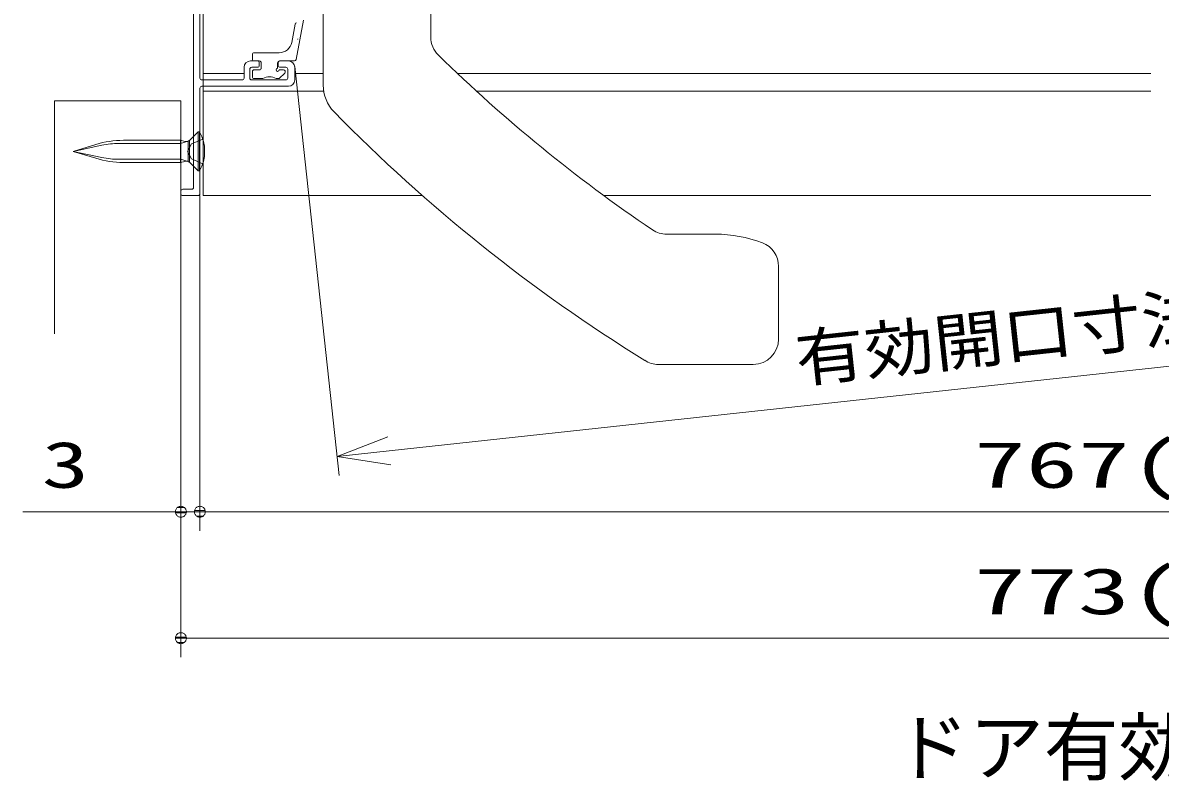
# Model space of a CAD drawing. Units: millimetres on the paper, scale 1:3. Extents: x -305 to 305, y -152 to 152.
# Drawn here: x -230.6 to -170.7, y 9.5 to 49.9 of the extents above; entities that cross this region are included whole.
import ezdxf
from ezdxf.enums import TextEntityAlignment as Align

# ---------------------------------------------------------------- set-up
doc = ezdxf.new("R2010")
doc.units = ezdxf.units.MM
doc.linetypes.add('LONG_DASHED2', pattern=[13, 12, -1])
doc.layers.add('0-2_0', color=7, linetype='Continuous', lineweight=9)
doc.layers.add('0-3_HV', color=7, linetype='Continuous', lineweight=9)
doc.styles.add('ＭＳ ゴシック', font='')
doc.styles.get('ＭＳ ゴシック').set_extended_font_data('MS Gothic')

# ---------------------------------------------------------------- blocks, each defined once
blk = doc.blocks.new('_OPEN30')
at = {"layer": '0-2_0'}
blk.add_line((0, 0), (-1, 0), dxfattribs=at)
blk.add_lwpolyline([(-1, 0.2679), (0, 0), (-1, -0.2679)], dxfattribs=at)
blk = doc.blocks.new('_DOTSMALL')
at = {"layer": '0-2_0'}
for p, q in [((0.0746, 0.1), (-0.0746, 0.1)), ((0.1223, -0.0248), (-0.1223, -0.0248))]:
    blk.add_line(p, q, dxfattribs=at)
for points in [[(0.125, 0), (0.124, 0.0157), (0.1211, 0.0311), (0.1162, 0.046), (0.1095, 0.0602), (0.1011, 0.0735), (0.0911, 0.0856), (0.0797, 0.0963), (0.067, 0.1055), (0.0532, 0.1131), (0.0386, 0.1189), (0.0234, 0.1228), (0.0078, 0.1248), (-0.0078, 0.1248), (-0.0234, 0.1228), (-0.0386, 0.1189), (-0.0532, 0.1131), (-0.067, 0.1055), (-0.0797, 0.0963), (-0.0911, 0.0856), (-0.1011, 0.0735), (-0.1095, 0.0602), (-0.1162, 0.046), (-0.1211, 0.0311), (-0.124, 0.0157), (-0.125, 0), (0, 0)], [(-0.125, 0), (-0.124, -0.0157), (-0.1211, -0.0311), (-0.1162, -0.046), (-0.1095, -0.0602), (-0.1011, -0.0735), (-0.0911, -0.0856), (-0.0797, -0.0963), (-0.067, -0.1055), (-0.0532, -0.1131), (-0.0386, -0.1189), (-0.0234, -0.1228), (-0.0078, -0.1248), (0.0078, -0.1248), (0.0234, -0.1228), (0.0386, -0.1189), (0.0532, -0.1131), (0.067, -0.1055), (0.0797, -0.0963), (0.0911, -0.0856), (0.1011, -0.0735), (0.1095, -0.0602), (0.1162, -0.046), (0.1211, -0.0311), (0.124, -0.0157), (0.125, 0), (0, 0)]]:
    blk.add_lwpolyline(points, close=True, dxfattribs=at)

msp = doc.modelspace()

# ---------------------------------------------------------------- linework, layer by layer
at = {"layer": '0-3_HV'}
for p, q in [((-221.136, 40.802), (-221.136, 62.467)), ((-221.303, 47), (-221.303, 62.3)), ((-221.636, 50.367), (-221.636, 41.233)), ((-214.803, 50.468), (-214.803, 46.619)), ((-209.136, 50.468), (-209.136, 49.161)), ((-216.461, 48.879), (-216.283, 49.84)), ((-215.838, 50.049), (-216.221, 47.982)), ((-216.148, 49.055), (-216.152, 49.051)), ((-216.144, 49.059), (-216.148, 49.055)), ((-216.14, 49.063), (-216.144, 49.059)), ((-218.536, 48), (-218.536, 48.233)), ((-218.436, 48.333), (-217.117, 48.333)), ((-218.969, 47.567), (-218.969, 47)), ((-218.669, 47), (-218.669, 47.467)), ((-218.636, 47.9), (-218.268, 47.9)), ((-218.569, 47.567), (-218.269, 47.567)), ((-218.436, 47.433), (-218.169, 47.433)), ((-218.169, 47.9), (-218.269, 47.9)), ((-218.169, 47.667), (-218.169, 47.8)), ((-218.069, 47.533), (-218.069, 47.8)), ((-217.203, 47.8), (-217.203, 47.517)), ((-217.169, 47.8), (-217.169, 47.667)), ((-217.119, 47.433), (-216.903, 47.433)), ((-217.069, 47.9), (-217.103, 47.9)), ((-217.069, 47.9), (-216.636, 47.9)), ((-217.069, 47.567), (-216.769, 47.567)), ((-216.669, 47.467), (-216.669, 47)), ((-216.319, 47.9), (-216.636, 47.9)), ((-216.305, 47.603), (-213.964, 26.051)), ((-216.303, 47.567), (-216.303, 46.905)), ((-219.069, 46.9), (-221.203, 46.9)), ((-218.969, 47.235), (-221.136, 47.235)), ((-216.769, 46.9), (-218.569, 46.9)), ((-218.536, 47.067), (-218.536, 47.333)), ((-217.987, 46.967), (-218.436, 46.967)), ((-214.803, 47.235), (-216.303, 47.235)), ((-171.192, 47.235), (-207.725, 47.235)), ((-221.303, 40.9), (-221.303, 46.467)), ((-221.203, 46.567), (-216.636, 46.567)), ((-214.803, 46.301), (-221.136, 46.301)), ((-171.192, 46.301), (-206.721, 46.301)), ((-222.303, 45.8), (-222.303, 33.518)), ((-221.839, 43.726), (-221.399, 44.166)), ((-221.399, 44.166), (-221.316, 44.166)), ((-221.399, 42.1), (-221.399, 44.166)), ((-221.316, 44.166), (-221.316, 42.1)), ((-221.304, 43.65), (-221.304, 44.166)), ((-227.983, 43.133), (-226.789, 43.498)), ((-227.983, 43.133), (-226.468, 43.455)), ((-225.567, 43.55), (-222.316, 43.55)), ((-222.316, 43.716), (-225.327, 43.716)), ((-222.316, 43.716), (-222.097, 43.657)), ((-222.316, 43.716), (-222.316, 42.55)), ((-221.916, 43.673), (-222.316, 43.55)), ((-221.916, 43.673), (-221.916, 42.593)), ((-221.849, 43.716), (-221.849, 42.55)), ((-221.304, 42.616), (-221.304, 43.65)), ((-227.983, 43.133), (-226.468, 42.811)), ((-227.983, 43.133), (-226.789, 42.768)), ((-225.567, 42.716), (-222.316, 42.716)), ((-222.316, 42.716), (-221.916, 42.593)), ((-222.097, 42.608), (-222.316, 42.55)), ((-221.304, 42.616), (-221.304, 42.1)), ((-222.316, 42.55), (-225.327, 42.55)), ((-221.839, 42.539), (-221.399, 42.1)), ((-221.399, 42.1), (-221.316, 42.1)), ((-222.303, 41.033), (-222.303, 40.9)), ((-221.736, 41.133), (-222.203, 41.133)), ((-222.203, 40.8), (-221.403, 40.8)), ((-221.303, 40.8), (-221.303, 23.133)), ((-221.303, 40.8), (-221.303, 23.133)), ((-209.575, 40.802), (-221.136, 40.802)), ((-171.192, 40.802), (-200.015, 40.802)), ((-196.706, 38.768), (-194.136, 38.768)), ((-190.803, 37.065), (-190.803, 33.235)), ((-133.762, 35.769), (-211.318, 27.344)), ((-222.303, 33.518), (-222.303, 16.467)), ((-222.303, 33.518), (-222.303, 23.133)), ((-197.136, 31.901), (-192.136, 31.901)), ((-222.303, 24.133), (-230.636, 24.133)), ((-221.303, 24.133), (-222.303, 24.133)), ((-120.079, 24.133), (-221.303, 24.133)), ((-119.079, 17.467), (-222.303, 17.467))]:
    msp.add_line(p, q, dxfattribs=at)
at = {"layer": '0-3_HV', "linetype": 'LONG_DASHED2'}
for p, q in [((-221.745, 43.532), (-221.151, 43.783)), ((-221.745, 43.532), (-221.958, 43.133)), ((-221.745, 42.734), (-221.958, 43.133)), ((-221.745, 42.734), (-221.151, 42.483))]:
    msp.add_line(p, q, dxfattribs=at)
at = {"layer": '0-3_HV'}
for points in [[(-216.832, 47.263), (-217.128, 46.967), (-217.285, 46.967)], [(-222.303, 45.8), (-228.969, 45.8), (-228.969, 33.518)]]:
    msp.add_lwpolyline(points, dxfattribs=at)
for centre, radius, start, end in [((-216.185, 49.821), 0.1, 109.49652, 169.49652), ((-207.803, 49.161), 1.333, 180, 225.61305), ((-217.117, 49), 0.667, 270, 349.49652), ((-218.436, 48.233), 0.1, 90, 180), ((-218.436, 48), 0.1, 180, 270), ((-216.319, 48), 0.1, 270, 349.49652), ((-152.076, 106.093), 81, 225.61305, 235.92995), ((-218.636, 47.567), 0.333, 90, 180), ((-218.569, 47.467), 0.1, 90, 180), ((-218.436, 47.333), 0.1, 90, 180), ((-218.269, 47.8), 0.1, 0, 90), ((-218.269, 47.667), 0.1, 270, 360), ((-218.169, 47.8), 0.1, 0, 90), ((-218.169, 47.533), 0.1, 270, 0), ((-217.203, 47.433), 0.0833, 90, 0), ((-217.103, 47.8), 0.1, 90, 180), ((-217.069, 47.8), 0.1, 90, 180), ((-217.069, 47.667), 0.1, 180, 270), ((-216.903, 47.333), 0.1, 315, 90), ((-216.769, 47.467), 0.1, 0, 90), ((-216.636, 47.567), 0.333, 0, 90), ((-221.203, 47), 0.1, 180, 270), ((-219.069, 47), 0.1, 270, 0), ((-218.569, 47), 0.1, 180, 270), ((-218.436, 47.067), 0.1, 180, 270), ((-217.636, 46.4), 0.667, 58.21167, 121.78833), ((-216.769, 47), 0.1, 270, 360), ((-216.636, 46.9), 0.333, 270, 0), ((-221.203, 46.467), 0.1, 90, 180), ((-212.803, 46.619), 2, 180, 224.40318), ((-152.076, 106.093), 87, 224.40318, 238.24605), ((-223.185, 43.133), 2.135, 331.05941, 28.94059), ((-225.327, 38.716), 5, 90, 107), ((-225.567, 39.216), 4.333, 90, 102), ((-222.028, 43.915), 0.267, 255, 315), ((-225.327, 47.55), 5, 253, 270), ((-225.567, 47.05), 4.333, 258, 270), ((-222.028, 42.351), 0.267, 45, 105), ((-222.203, 41.033), 0.1, 90, 180), ((-222.203, 40.9), 0.1, 180, 270), ((-221.736, 41.233), 0.1, 270, 0), ((-221.403, 40.9), 0.1, 270, 0), ((-196.706, 40.101), 1.333, 235.92995, 270), ((-194.136, 31.835), 6.933, 69.07517, 90), ((-192.136, 37.065), 1.333, 0, 69.07517), ((-192.136, 33.235), 1.333, 270, 0), ((-197.136, 33.235), 1.333, 237.03513, 270)]:
    msp.add_arc(centre, radius, start, end, dxfattribs=at)

# ---------------------------------------------------------------- block references
for name, p, xscale, yscale, rotation in [('_OPEN30', (-214.072, 27.045), 2.77, 2.77, 186.19935), ('_DOTSMALL', (-221.303, 24.133), 2.32, 2.32, 180), ('_DOTSMALL', (-221.303, 24.133), 2.32, 2.32, 180), ('_DOTSMALL', (-222.303, 17.467), 2.32, 2.32, 180)]:
    msp.add_blockref(name, p, dxfattribs=dict(at, xscale=xscale, yscale=yscale, rotation=rotation))
at = {"layer": '0-3_HV', "xscale": 2.32, "yscale": 2.32}
msp.add_blockref('_DOTSMALL', (-222.303, 24.133), dxfattribs=at)

# ---------------------------------------------------------------- texts
at = {"layer": '0-3_HV', "style": 'ＭＳ ゴシック', "width": 1.1}
msp.add_text('有効開口寸法：693(593)', height=2.444, rotation=6.199, dxfattribs=at).set_placement((-189.704, 30.225), align=Align.BOTTOM_LEFT)
at = {"layer": '0-3_HV', "style": 'ＭＳ ゴシック'}
for s, width, p in [('3', 1.5, (-229.636, 24.663)), ('767(667)', 1.65, (-180.517, 24.663)), ('773(673)', 1.65, (-180.517, 17.997))]:
    msp.add_text(s, height=2.441, dxfattribs=dict(at, width=width)).set_placement(p, align=Align.BOTTOM_LEFT)
msp.add_text('ドア有効開口寸法：693mm(593mm)', height=2.886, dxfattribs=at).set_placement((-184.702, 9.406), align=Align.BOTTOM_LEFT)

doc.saveas('drawing.dxf')
